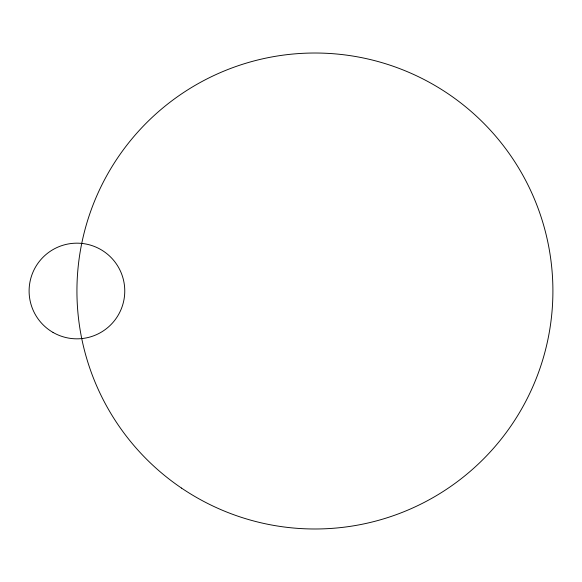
<?xml version="1.0" encoding="UTF-8"?>
<svg xmlns="http://www.w3.org/2000/svg" width="582" height="582" viewBox="0 0 582 582"><rect width="100%" height="100%" fill="white"/><g stroke="black" fill="none" stroke-linecap="round" stroke-linejoin="round"><path stroke-width="0.87" d="M53.02 332.424A47.833 47.833 0 0 0 124.766 291A47.833 47.833 0 0 0 53.02 249.576A47.833 47.833 0 0 0 53.02 332.424M181.526 488.087A237.98 237.98 0 0 0 552.296 307.98A237.98 237.98 0 0 0 210.931 76.94A237.98 237.98 0 0 0 181.526 488.087"/></g></svg>
